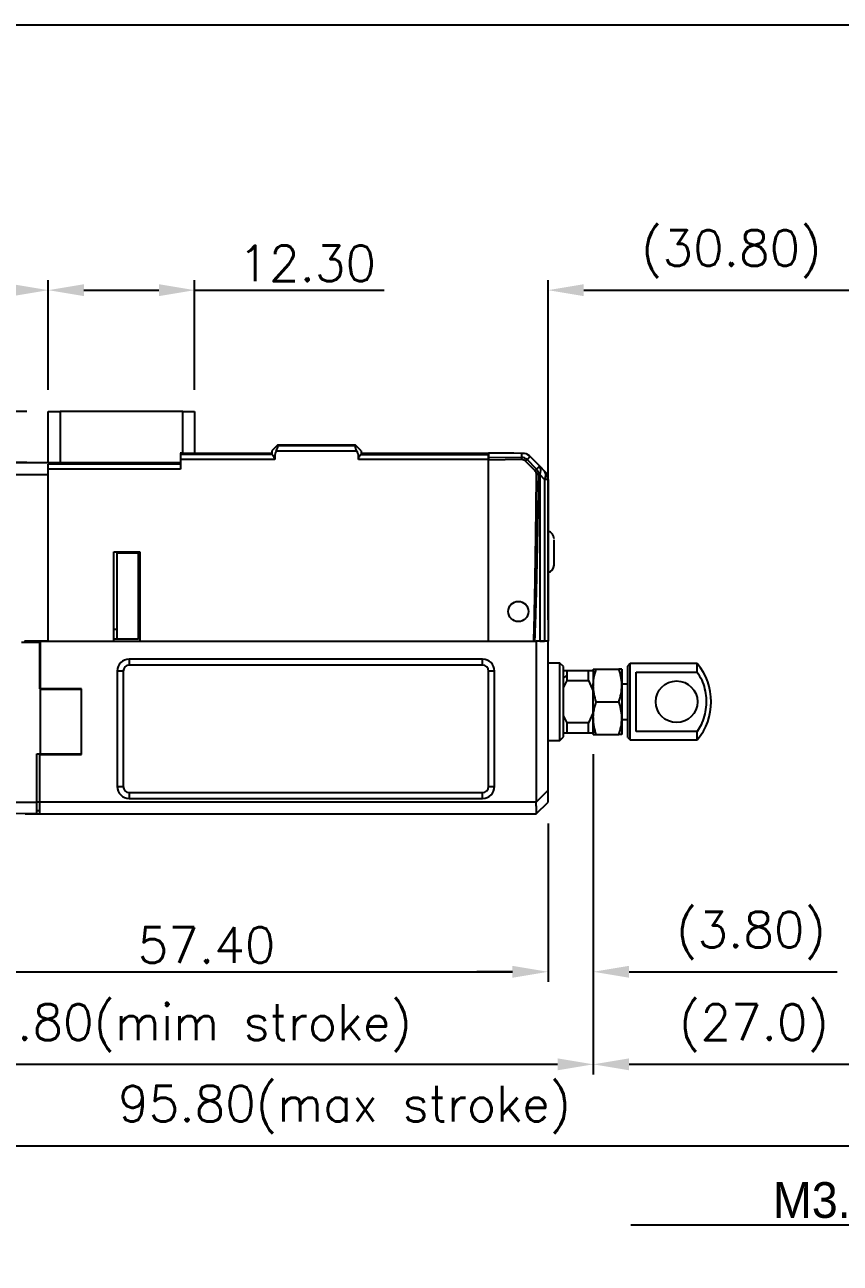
# Model space of a CAD drawing. Header units: millimetres. Extents: x 0 to 508, y 0 to 159.
# Drawn here: x 99.9 to 168.4, y 54.8 to 158.8 of the extents above; entities that cross this region are included whole.
import ezdxf
from ezdxf import colors
from ezdxf.entities.mleader import LeaderData, LeaderLine
from ezdxf.math import Vec2, Vec3

# ---------------------------------------------------------------- set-up
doc = ezdxf.new("R2010")
doc.units = ezdxf.units.MM
doc.header["$LTSCALE"] = 0.5
doc.layers.add('Involute Gear', color=3, linetype='Continuous')
doc.styles.add('STYLE2', font='')
doc.styles.add('USER2', font='SIMPLEX.SHX')
doc.styles.get('STYLE2').set_extended_font_data('Gulim')
doc.dimstyles.new('BASE120', dxfattribs={"dimscale": 1.2, "dimtxt": 2.5, "dimasz": 2.5, "dimexe": 0.7, "dimexo": 1.5, "dimtad": 1, "dimzin": 1, "dimdsep": 46, "dimtxsty": 'USER2', "dimcen": 0, "dimclrd": 6, "dimclre": 6, "dimclrt": 3, "dimadec": 0, "dimazin": 0, "dimtfac": 1, "dimtofl": 0, "dimtmove": 0, "dimatfit": 3, "dimfxl": 0, "dimtolj": 1, "dimtzin": 0, "dimlwe": -1, "dimarcsym": 0})
doc.dimstyles.new('BASE120 inch', dxfattribs={"dimscale": 1.2, "dimtxt": 2.5, "dimasz": 2.5, "dimexe": 0.7, "dimexo": 1.5, "dimtad": 1, "dimlfac": 0.03937, "dimzin": 1, "dimdsep": 46, "dimtxsty": 'USER2', "dimcen": 0, "dimclrd": 6, "dimclre": 6, "dimclrt": 3, "dimadec": 0, "dimazin": 0, "dimtfac": 1, "dimtofl": 0, "dimtmove": 0, "dimatfit": 3, "dimfxl": 0, "dimtolj": 1, "dimtzin": 0, "dimlwe": -1, "dimarcsym": 0})

# ---------------------------------------------------------------- blocks, each defined once
blk = doc.blocks.new('*D40')
at = {"color": 6}
for p, q in [((100.08, 122.05), (63.78, 122.05)), ((99.13, 92.56), (63.78, 92.56))]:
    blk.add_line(p, q, dxfattribs=at)
at = {"color": 6, "lineweight": -2}
blk.add_line((64.62, 95.56), (64.62, 119.05), dxfattribs=at)
at = {"color": 6}
for points in [[(64.12, 119.05), (65.12, 119.05), (64.62, 122.05)], [(64.12, 95.56), (65.12, 95.56), (64.62, 92.56)]]:
    blk.add_solid(points, dxfattribs=at)
at = {"layer": 'Defpoints', "color": 0}
for p in [(64.62, 122.05), (101.88, 122.05), (100.93, 92.56)]:
    blk.add_point(p, dxfattribs=at)
at = {"color": 3, "insert": (62.37, 107.31), "char_height": 3, "attachment_point": 5, "rotation": 90, "style": 'USER2'}
blk.add_mtext('\\A1;29.90', dxfattribs=at)
blk = doc.blocks.new('*D42')
at = {"color": 6}
for p, q in [((78.88, 100.17), (78.88, 63.85)), ((174.68, 97.57), (174.68, 63.85))]:
    blk.add_line(p, q, dxfattribs=at)
at = {"color": 6, "lineweight": -2}
blk.add_line((81.88, 64.69), (171.68, 64.69), dxfattribs=at)
at = {"color": 6}
for points in [[(81.88, 65.19), (81.88, 64.19), (78.88, 64.69)], [(171.68, 65.19), (171.68, 64.19), (174.68, 64.69)]]:
    blk.add_solid(points, dxfattribs=at)
at = {"layer": 'Defpoints', "color": 0}
for p in [(78.88, 101.97), (174.68, 99.37), (174.68, 64.69)]:
    blk.add_point(p, dxfattribs=at)
at = {"color": 3, "insert": (126.78, 67.73), "char_height": 3, "attachment_point": 5, "style": 'USER2'}
blk.add_mtext('\\A1;95.80(max stroke)', dxfattribs=at)
blk = doc.blocks.new('*D46')
at = {"color": 6}
for p, q in [((147.68, 97.57), (147.68, 70.69)), ((78.88, 77.5), (78.88, 70.69))]:
    blk.add_line(p, q, dxfattribs=at)
at = {"color": 6, "lineweight": -2}
blk.add_line((81.88, 71.53), (144.68, 71.53), dxfattribs=at)
at = {"color": 6}
for points in [[(81.88, 72.03), (81.88, 71.03), (78.88, 71.53)], [(144.68, 72.03), (144.68, 71.03), (147.68, 71.53)]]:
    blk.add_solid(points, dxfattribs=at)
at = {"layer": 'Defpoints', "color": 0}
for p in [(147.68, 99.37), (78.88, 79.3), (147.68, 71.53)]:
    blk.add_point(p, dxfattribs=at)
at = {"color": 3, "insert": (113.28, 74.57), "char_height": 3, "attachment_point": 5, "style": 'USER2'}
blk.add_mtext('\\A1;68.80(mim stroke)', dxfattribs=at)
blk = doc.blocks.new('*D47')
at = {"color": 6}
for p, q in [((174.68, 97.57), (174.68, 70.69)), ((147.68, 73.33), (147.68, 72.37))]:
    blk.add_line(p, q, dxfattribs=at)
at = {"color": 6, "lineweight": -2}
blk.add_line((150.68, 71.53), (171.68, 71.53), dxfattribs=at)
at = {"color": 6}
for points in [[(150.68, 72.03), (150.68, 71.03), (147.68, 71.53)], [(171.68, 72.03), (171.68, 71.03), (174.68, 71.53)]]:
    blk.add_solid(points, dxfattribs=at)
at = {"layer": 'Defpoints', "color": 0}
for p in [(174.68, 99.37), (147.68, 71.53), (174.68, 71.53)]:
    blk.add_point(p, dxfattribs=at)
at = {"color": 3, "insert": (161.18, 74.57), "char_height": 3, "attachment_point": 5, "style": 'USER2'}
blk.add_mtext('\\A1;(27.0)', dxfattribs=at)
blk = doc.blocks.new('*D50')
at = {"color": 6}
for p, q in [((147.68, 97.57), (147.68, 78.46)), ((143.88, 81.1), (143.88, 80.14))]:
    blk.add_line(p, q, dxfattribs=at)
at = {"color": 6, "lineweight": -2}
for p, q in [((140.88, 79.3), (137.88, 79.3)), ((150.68, 79.3), (168.18, 79.3))]:
    blk.add_line(p, q, dxfattribs=at)
at = {"color": 6}
for points in [[(140.88, 79.8), (140.88, 78.8), (143.88, 79.3)], [(150.68, 79.8), (150.68, 78.8), (147.68, 79.3)]]:
    blk.add_solid(points, dxfattribs=at)
at = {"layer": 'Defpoints', "color": 0}
for p in [(147.68, 99.37), (143.88, 79.3), (147.68, 79.3)]:
    blk.add_point(p, dxfattribs=at)
at = {"color": 3, "insert": (160.93, 82.34), "char_height": 3, "attachment_point": 5, "style": 'USER2'}
blk.add_mtext('\\A1;(3.80)', dxfattribs=at)
blk = doc.blocks.new('*D52')
at = {"color": 6}
for p, q in [((86.48, 94.67), (86.48, 78.46)), ((143.88, 91.75), (143.88, 78.46))]:
    blk.add_line(p, q, dxfattribs=at)
at = {"color": 6, "lineweight": -2}
blk.add_line((89.48, 79.3), (140.88, 79.3), dxfattribs=at)
at = {"color": 6}
for points in [[(89.48, 79.8), (89.48, 78.8), (86.48, 79.3)], [(140.88, 79.8), (140.88, 78.8), (143.88, 79.3)]]:
    blk.add_solid(points, dxfattribs=at)
at = {"layer": 'Defpoints', "color": 0}
for p in [(86.48, 96.47), (143.88, 93.55), (143.88, 79.3)]:
    blk.add_point(p, dxfattribs=at)
at = {"color": 3, "insert": (115.18, 81.55), "char_height": 3, "attachment_point": 5, "style": 'USER2'}
blk.add_mtext('\\A1;57.40', dxfattribs=at)
blk = doc.blocks.new('*D54')
at = {"color": 6}
for p, q in [((101.88, 128.15), (101.88, 137.37)), ((114.18, 128.15), (114.18, 137.37))]:
    blk.add_line(p, q, dxfattribs=at)
at = {"color": 6, "lineweight": -2}
for p, q in [((104.88, 136.53), (111.18, 136.53)), ((114.18, 136.53), (130.11, 136.53))]:
    blk.add_line(p, q, dxfattribs=at)
at = {"color": 6}
for points in [[(104.88, 137.03), (104.88, 136.03), (101.88, 136.53)], [(111.18, 137.03), (111.18, 136.03), (114.18, 136.53)]]:
    blk.add_solid(points, dxfattribs=at)
at = {"layer": 'Defpoints', "color": 0}
for p in [(114.18, 136.53), (101.88, 126.35), (114.18, 126.35)]:
    blk.add_point(p, dxfattribs=at)
at = {"color": 3, "insert": (123.64, 138.78), "char_height": 3, "attachment_point": 5, "style": 'USER2'}
blk.add_mtext('\\A1;12.30', dxfattribs=at)
blk = doc.blocks.new('*D55')
at = {"color": 6}
for p, q in [((78.88, 103.77), (78.88, 137.37)), ((101.88, 128.15), (101.88, 137.37))]:
    blk.add_line(p, q, dxfattribs=at)
at = {"color": 6, "lineweight": -2}
blk.add_line((81.88, 136.53), (98.88, 136.53), dxfattribs=at)
at = {"color": 6}
for points in [[(81.88, 137.03), (81.88, 136.03), (78.88, 136.53)], [(98.88, 137.03), (98.88, 136.03), (101.88, 136.53)]]:
    blk.add_solid(points, dxfattribs=at)
at = {"layer": 'Defpoints', "color": 0}
for p in [(101.88, 136.53), (101.88, 126.35), (78.88, 101.97)]:
    blk.add_point(p, dxfattribs=at)
at = {"color": 3, "insert": (90.38, 138.78), "char_height": 3, "attachment_point": 5, "style": 'USER2'}
blk.add_mtext('\\A1;23.00', dxfattribs=at)
blk = doc.blocks.new('*D56')
at = {"color": 6, "lineweight": -2}
for p, q in [((64.62, 129.35), (64.62, 143)), ((64.62, 119.05), (64.62, 116.05))]:
    blk.add_line(p, q, dxfattribs=at)
at = {"color": 6}
for p, q in [((100.08, 126.35), (63.78, 126.35)), ((100.08, 122.05), (63.78, 122.05))]:
    blk.add_line(p, q, dxfattribs=at)
for points in [[(64.12, 129.35), (65.12, 129.35), (64.62, 126.35)], [(64.12, 119.05), (65.12, 119.05), (64.62, 122.05)]]:
    blk.add_solid(points, dxfattribs=at)
at = {"layer": 'Defpoints', "color": 0}
for p in [(101.88, 126.35), (64.62, 122.05), (101.88, 122.05)]:
    blk.add_point(p, dxfattribs=at)
at = {"color": 3, "insert": (62.37, 137.68), "char_height": 3, "attachment_point": 5, "rotation": 90, "style": 'USER2'}
blk.add_mtext('\\A1;4.30', dxfattribs=at)
blk = doc.blocks.new('*D77')
at = {"layer": 'Defpoints', "color": 0}
for p in [(174.68, 136.53), (143.88, 107.05), (174.68, 104.72)]:
    blk.add_point(p, dxfattribs=at)
at = {"layer": 'Involute Gear', "color": 6}
for p, q in [((143.88, 108.85), (143.88, 137.37)), ((174.68, 106.52), (174.68, 137.37))]:
    blk.add_line(p, q, dxfattribs=at)
at = {"layer": 'Involute Gear', "color": 6, "lineweight": -2}
blk.add_line((146.88, 136.53), (171.68, 136.53), dxfattribs=at)
at = {"layer": 'Involute Gear', "color": 6}
for points in [[(146.88, 137.03), (146.88, 136.03), (143.88, 136.53)], [(171.68, 137.03), (171.68, 136.03), (174.68, 136.53)]]:
    blk.add_solid(points, dxfattribs=at)
at = {"layer": 'Involute Gear', "color": 3, "insert": (159.28, 139.56), "char_height": 3, "attachment_point": 5, "style": 'USER2'}
blk.add_mtext('\\A1;(30.80)', dxfattribs=at)

msp = doc.modelspace()

# ---------------------------------------------------------------- linework, layer by layer
at = {"color": 7, "linetype": 'Continuous', "lineweight": 25}
for p, q in [((101.879, 122.054), (101.879, 126.354)), ((102.879, 126.354), (102.879, 122.054)), ((113.179, 126.354), (102.879, 126.354)), ((113.179, 122.852), (113.179, 126.354)), ((114.179, 126.354), (114.179, 122.854)), ((113.174, 122.854), (112.96, 122.854)), ((120.68, 122.739), (112.979, 122.738)), ((113.179, 122.854), (120.679, 122.854)), ((121.179, 123.554), (120.679, 123.054)), ((127.825, 123.011), (121.033, 123.011)), ((121.179, 123.451), (121.179, 123.554)), ((121.179, 123.554), (127.679, 123.554)), ((127.679, 123.451), (121.179, 123.451)), ((128.179, 123.054), (127.679, 123.554)), ((128.179, 122.854), (138.879, 122.854)), ((128.179, 122.739), (138.879, 122.738)), ((138.879, 122.854), (138.879, 122.44)), ((141.665, 122.486), (141.665, 122.83)), ((97.479, 122.054), (112.979, 122.054)), ((112.979, 121.922), (101.879, 121.922)), ((112.979, 122.305), (112.979, 121.497)), ((120.913, 122.305), (112.979, 122.305)), ((120.909, 122.554), (120.841, 122.554)), ((120.909, 122.554), (120.913, 122.305)), ((127.945, 122.305), (127.95, 122.554)), ((138.879, 122.305), (127.945, 122.305)), ((127.95, 122.554), (128.017, 122.554)), ((141.665, 122.486), (138.879, 122.44)), ((138.879, 122.267), (138.879, 122.305)), ((141.668, 122.299), (138.879, 122.267)), ((138.879, 107.054), (138.879, 122.267)), ((142.782, 121.371), (141.982, 122.171)), ((142.914, 121.503), (142.114, 122.303)), ((142.336, 122.597), (142.372, 122.561)), ((142.372, 122.561), (143.172, 121.761)), ((143.172, 121.761), (143.586, 121.347)), ((97.479, 121.054), (101.879, 121.054)), ((112.979, 121.497), (101.879, 121.497)), ((101.879, 107.054), (101.879, 121.054)), ((143.172, 121.054), (143.097, 121.054)), ((143.172, 121.054), (143.172, 107.054)), ((143.586, 120.64), (143.172, 121.054)), ((143.586, 120.64), (143.586, 107.054)), ((143.803, 120.64), (143.586, 120.64)), ((143.879, 120.64), (143.803, 120.64)), ((143.879, 120.64), (143.879, 107.054)), ((107.379, 114.554), (109.579, 114.554)), ((107.379, 107.054), (107.379, 114.554)), ((107.629, 114.554), (107.629, 114.454)), ((107.629, 114.454), (107.629, 107.254)), ((109.429, 114.454), (107.629, 114.454)), ((109.429, 114.554), (109.429, 114.454)), ((109.429, 114.454), (109.429, 107.254)), ((109.579, 114.554), (109.579, 107.054)), ((107.379, 108.054), (107.629, 108.054)), ((107.379, 107.254), (107.629, 107.254)), ((107.629, 107.254), (109.429, 107.254)), ((109.429, 108.054), (109.579, 108.054)), ((109.579, 107.254), (109.429, 107.254)), ((101.179, 106.954), (99.629, 106.954)), ((101.879, 107.054), (99.879, 107.054)), ((99.929, 106.954), (99.929, 107.054)), ((101.179, 103.054), (101.179, 107.054)), ((101.179, 107.054), (142.879, 107.054)), ((101.229, 103.004), (101.229, 106.954)), ((101.879, 107.054), (107.379, 107.054)), ((109.579, 107.054), (138.879, 107.054)), ((142.68, 107.054), (142.769, 107.054)), ((142.879, 107.054), (142.879, 93.549)), ((143.879, 107.054), (142.879, 107.054)), ((143.172, 107.054), (143.586, 107.054)), ((143.879, 94.544), (143.879, 107.054)), ((138.379, 105.554), (108.679, 105.554)), ((108.679, 105.554), (108.679, 105.054)), ((138.379, 105.054), (108.679, 105.054)), ((138.379, 105.054), (138.379, 105.554)), ((144.879, 105.222), (143.879, 105.222)), ((145.179, 104.922), (144.879, 105.222)), ((144.879, 98.722), (144.879, 105.222)), ((150.778, 105.172), (150.578, 104.972)), ((156.42, 105.172), (150.778, 105.172)), ((150.778, 98.772), (150.778, 105.172)), ((156.42, 104.47), (156.42, 105.172)), ((107.679, 104.554), (107.679, 94.854)), ((108.179, 104.554), (107.679, 104.554)), ((108.179, 104.554), (108.179, 94.854)), ((139.379, 104.554), (138.879, 104.554)), ((138.879, 94.854), (138.879, 104.554)), ((139.379, 94.854), (139.379, 104.554)), ((145.179, 104.903), (145.179, 104.922)), ((145.179, 99.022), (145.179, 104.903)), ((145.479, 104.575), (145.179, 104.575)), ((145.479, 104.2), (145.179, 103.987)), ((147.279, 104.575), (145.479, 104.575)), ((145.479, 104.2), (145.479, 104.575)), ((145.479, 103.746), (145.479, 104.2)), ((147.679, 104.575), (147.279, 104.575)), ((147.279, 103.746), (147.279, 104.575)), ((147.679, 104.722), (147.679, 103.347)), ((147.925, 104.722), (149.834, 104.722)), ((150.079, 104.722), (150.079, 103.347)), ((150.578, 98.972), (150.578, 104.972)), ((151.278, 104.47), (156.42, 104.47)), ((151.278, 99.474), (151.278, 104.47)), ((104.679, 103.054), (101.179, 103.054)), ((101.229, 97.604), (101.229, 103.004)), ((104.679, 103.004), (101.229, 103.004)), ((104.679, 97.554), (104.679, 103.054)), ((145.179, 103.133), (145.479, 103.746)), ((145.479, 103.746), (147.279, 103.746)), ((147.279, 103.746), (147.679, 102.859)), ((147.679, 100.597), (147.679, 103.347)), ((150.079, 103.347), (150.079, 100.597)), ((147.925, 101.972), (149.834, 101.972)), ((147.679, 101.084), (147.279, 100.198)), ((145.48, 100.198), (145.18, 100.811)), ((147.279, 100.198), (145.479, 100.198)), ((145.48, 99.369), (145.48, 100.198)), ((147.279, 99.369), (147.279, 100.198)), ((147.679, 99.222), (147.679, 100.597)), ((150.079, 100.597), (150.079, 99.222)), ((144.879, 98.722), (145.179, 99.022)), ((145.18, 99.369), (145.48, 99.369)), ((145.479, 99.369), (147.279, 99.369)), ((147.279, 99.369), (147.679, 99.369)), ((147.925, 99.222), (149.834, 99.222)), ((150.578, 98.972), (150.778, 98.772)), ((156.42, 99.474), (151.278, 99.474)), ((156.42, 98.772), (156.42, 99.474)), ((143.879, 98.722), (144.879, 98.722)), ((150.778, 98.772), (156.42, 98.772)), ((100.929, 93.554), (100.929, 97.604)), ((100.929, 97.604), (101.229, 97.604)), ((101.179, 93.554), (101.179, 97.554)), ((101.179, 97.554), (104.679, 97.554)), ((101.229, 97.604), (104.679, 97.604)), ((101.229, 97.554), (101.229, 97.604)), ((107.679, 94.854), (108.179, 94.854)), ((138.879, 94.854), (139.379, 94.854)), ((108.679, 94.354), (108.679, 93.854)), ((108.679, 94.354), (138.379, 94.354)), ((108.679, 93.854), (138.379, 93.854)), ((138.379, 93.854), (138.379, 94.354)), ((142.879, 93.549), (143.879, 94.544)), ((92.929, 93.554), (100.929, 93.554)), ((100.929, 92.558), (92.929, 92.655)), ((99.929, 92.57), (99.929, 92.554)), ((99.929, 92.554), (111.654, 92.554)), ((100.929, 92.558), (100.929, 93.554)), ((101.179, 93.554), (100.929, 93.554)), ((100.929, 92.854), (101.179, 92.854)), ((142.879, 93.549), (101.179, 93.554)), ((101.179, 92.554), (142.879, 92.554)), ((111.654, 92.554), (112.654, 92.554)), ((112.654, 92.554), (141.004, 92.554)), ((141.004, 92.554), (142.004, 92.554)), ((142.879, 92.554), (143.879, 93.554))]:
    msp.add_line(p, q, dxfattribs=at)
for p, q in [((150.079, 103.472), (150.578, 103.472)), ((150.079, 100.472), (150.578, 100.472))]:
    msp.add_line(p, q)
at = {"color": 6}
msp.add_lwpolyline([(0, 158.814), (253.935, 158.814), (253.935, 0), (0, 0)], close=True, dxfattribs=at)
at = {"color": 7, "linetype": 'Continuous', "lineweight": 25, "flags": 128}
for points in [[(141.665, 122.83), (141.014, 122.835), (140.449, 122.84), (139.97, 122.845), (139.578, 122.848), (139.272, 122.851), (139.054, 122.853), (138.923, 122.854), (138.879, 122.854)], [(141.982, 122.171), (142, 122.189), (142.017, 122.206), (142.035, 122.224), (142.052, 122.241), (142.068, 122.257), (142.084, 122.273), (142.099, 122.288), (142.114, 122.303)], [(142.165, 122.354), (142.159, 122.348), (142.153, 122.342), (142.146, 122.335), (142.14, 122.329), (142.133, 122.322), (142.127, 122.316), (142.12, 122.309), (142.114, 122.303)], [(142.372, 122.561), (142.369, 122.558), (142.359, 122.548), (142.342, 122.531), (142.318, 122.507), (142.289, 122.478), (142.253, 122.442), (142.212, 122.401), (142.165, 122.354)], [(142.965, 121.554), (143.012, 121.601), (143.053, 121.642), (143.089, 121.678), (143.118, 121.707), (143.142, 121.731), (143.159, 121.748), (143.169, 121.758), (143.172, 121.761)], [(142.782, 121.371), (142.8, 121.389), (142.817, 121.406), (142.835, 121.424), (142.852, 121.441), (142.868, 121.457), (142.884, 121.473), (142.899, 121.488), (142.914, 121.503)], [(142.914, 121.503), (142.92, 121.509), (142.927, 121.516), (142.933, 121.522), (142.94, 121.529), (142.946, 121.535), (142.953, 121.542), (142.959, 121.548), (142.965, 121.554)]]:
    msp.add_lwpolyline(points, dxfattribs=at)
at = {"color": 7, "linetype": 'Continuous', "lineweight": 25}
for centre, radius in [((141.379, 109.554), 0.85), ((154.678, 101.972), 1.75)]:
    msp.add_circle(centre, radius, dxfattribs=at)
for centre, radius, start, end in [((141.665, 121.854), 1, 45, 76.83056), ((141.841, 122.102), 0.7, 45, 66.19768), ((141.672, 121.861), 0.625, 44.99969, 90.61958), ((114.131, 122.006), 27.538, 0.60837, 0.99727), ((142.664, 121.408), 0.619, 325.14294, 34.85706), ((142.621, 93.774), 27.284, 89.0015, 89.39401), ((142.472, 121.061), 0.625, 359.38089, 45.00054), ((143.079, 120.993), 0.619, 325.14389, 34.85611), ((142.879, 120.64), 1, 0, 45), ((143.729, 115.654), 0.65, 0, 76.65764), ((143.729, 113.454), 0.65, 283.34236, 0), ((108.679, 104.554), 1, 90, 180), ((108.679, 104.554), 0.5, 90, 180), ((138.379, 104.554), 1, 0, 90), ((138.379, 104.554), 0.5, 0, 90), ((152.578, 101.972), 5, 320.20818, 39.79182), ((108.679, 94.854), 1, 180, 270), ((108.679, 94.854), 0.5, 180, 270), ((138.379, 94.854), 1, 270, 0), ((138.379, 94.854), 0.5, 270, 0)]:
    msp.add_arc(centre, radius, start, end, dxfattribs=at)
for points, knots in [([(101.879, 126.354), (101.894, 126.354), (101.924, 126.354), (102.156, 126.354), (102.486, 126.354), (102.748, 126.354), (102.879, 126.354)], [0, 0, 0, 0, 0.2499999, 0.5, 0.7500001, 1, 1, 1, 1]), ([(113.179, 126.354), (113.31, 126.354), (113.572, 126.354), (113.903, 126.354), (114.134, 126.354), (114.164, 126.354), (114.179, 126.354)], [0, 0, 0, 0, 0.2500004, 0.5, 0.7500001, 1, 1, 1, 1]), ([(112.979, 122.844), (112.979, 122.845), (112.979, 122.847), (112.979, 122.779), (112.979, 122.738)], [0, 0, 0, 0, 0.3972913, 1, 1, 1, 1]), ([(112.979, 122.738), (112.979, 122.714), (112.979, 122.666), (112.979, 122.56), (112.979, 122.438), (112.979, 122.349), (112.979, 122.305)], [0, 0, 0, 0, 0.2500001, 0.5000012, 0.750001, 1, 1, 1, 1]), ([(120.679, 123.054), (120.679, 123.05), (120.679, 123.041), (120.68, 122.974), (120.68, 122.873), (120.68, 122.783), (120.68, 122.739)], [0, 0, 0, 0, 0.2498258, 0.4997684, 0.7498269, 1, 1, 1, 1]), ([(120.841, 122.554), (120.818, 122.589), (120.768, 122.666), (120.711, 122.713), (120.68, 122.739)], [0, 0, 0, 0, 0.4537886, 1, 1, 1, 1]), ([(121.033, 123.011), (120.996, 122.935), (120.926, 122.791), (120.914, 122.63), (120.909, 122.554)], [0, 0, 0, 0, 0.52331433, 1, 1, 1, 1]), ([(121.033, 123.011), (121.056, 123.057), (121.099, 123.146), (121.145, 123.273), (121.174, 123.381), (121.177, 123.427), (121.179, 123.451)], [0, 0, 0, 0, 0.2683317, 0.5220652, 0.7646881, 1, 1, 1, 1]), ([(127.679, 123.554), (127.679, 123.55), (127.679, 123.541), (127.679, 123.481), (127.679, 123.451)], [0, 0, 0, 0, 0.5000079, 1, 1, 1, 1]), ([(127.825, 123.011), (127.803, 123.057), (127.759, 123.147), (127.714, 123.273), (127.685, 123.381), (127.681, 123.427), (127.679, 123.451)], [0, 0, 0, 0, 0.2683994, 0.5221783, 0.7647468, 1, 1, 1, 1]), ([(127.95, 122.554), (127.944, 122.631), (127.932, 122.791), (127.862, 122.936), (127.825, 123.011)], [0, 0, 0, 0, 0.4793143, 1, 1, 1, 1]), ([(128.017, 122.554), (128.037, 122.585), (128.087, 122.662), (128.144, 122.71), (128.178, 122.739)], [0, 0, 0, 0, 0.3957065, 1, 1, 1, 1]), ([(128.179, 123.054), (128.179, 123.05), (128.179, 123.041), (128.179, 122.973), (128.179, 122.873), (128.179, 122.783), (128.179, 122.739)], [0, 0, 0, 0, 0.2498836, 0.4998451, 0.749883, 1, 1, 1, 1]), ([(138.879, 122.385), (138.879, 122.402), (138.879, 122.464), (138.879, 122.56), (138.879, 122.666), (138.879, 122.714), (138.879, 122.738)], [0, 0, 0, 0, 0.1138747, 0.4092492, 0.7046252, 1, 1, 1, 1]), ([(141.893, 122.828), (141.89, 122.828), (141.886, 122.828), (141.848, 122.828), (141.792, 122.829), (141.728, 122.829), (141.684, 122.83), (141.665, 122.83)], [0, 0, 0, 0, 0.2095303, 0.4190601, 0.6285902, 0.8381173, 1, 1, 1, 1]), ([(101.879, 121.054), (101.879, 121.142), (101.879, 121.317), (101.879, 121.561), (101.879, 121.775), (101.879, 121.873), (101.879, 121.922)], [0, 0, 0, 0, 0.2500001, 0.4999997, 0.7499997, 1, 1, 1, 1]), ([(120.913, 122.305), (120.909, 122.349), (120.901, 122.44), (120.862, 122.515), (120.841, 122.554)], [0, 0, 0, 0, 0.4781141, 1, 1, 1, 1]), ([(127.945, 122.305), (127.949, 122.349), (127.958, 122.441), (127.997, 122.516), (128.017, 122.554)], [0, 0, 0, 0, 0.4842691, 1, 1, 1, 1]), ([(138.879, 122.44), (138.879, 122.411), (138.879, 122.357), (138.879, 122.295), (138.879, 122.267)], [0, 0, 0, 0, 0.5461329, 1, 1, 1, 1]), ([(141.982, 122.171), (141.936, 122.208), (141.844, 122.282), (141.726, 122.293), (141.668, 122.299)], [0, 0, 0, 0, 0.5000016, 1, 1, 1, 1]), ([(142.68, 107.054), (142.693, 107.517), (142.719, 108.51), (142.753, 110.102), (142.786, 111.898), (142.819, 113.898), (142.851, 116.103), (142.881, 118.512), (142.9, 120.186), (142.91, 121.057)], [0, 0, 0, 0, 0.0991164, 0.2128113, 0.3410862, 0.483942, 0.6413792, 0.8133984, 1, 1, 1, 1]), ([(142.769, 107.054), (142.786, 107.5), (142.823, 108.466), (142.87, 110.025), (142.918, 111.804), (142.965, 113.804), (143.01, 116.025), (143.055, 118.466), (143.083, 120.167), (143.097, 121.054)], [0, 0, 0, 0, 0.0956339, 0.2070061, 0.3341188, 0.4769737, 0.6355717, 0.8099136, 1, 1, 1, 1]), ([(142.91, 121.057), (142.904, 121.115), (142.893, 121.233), (142.819, 121.325), (142.782, 121.371)], [0, 0, 0, 0, 0.499999, 1, 1, 1, 1]), ([(144.379, 115.31), (144.379, 115.405), (144.379, 115.519), (144.379, 115.569), (144.379, 115.578)], [0, 0, 0, 0, 0.8340341, 1, 1, 1, 1]), ([(144.379, 113.454), (144.379, 113.457), (144.379, 113.461), (144.379, 113.544), (144.379, 113.735), (144.379, 114.026), (144.379, 114.299), (144.379, 114.523), (144.379, 114.748), (144.379, 115.028), (144.379, 115.199), (144.379, 115.31)], [0, 0, 0, 0, 0.0867487, 0.17370482, 0.33333337, 0.4929621, 0.5797107, 0.66666674, 0.75341543, 0.8403714, 1, 1, 1, 1]), ([(147.679, 103.347), (147.679, 103.379), (147.682, 103.626), (147.735, 104.091), (147.861, 104.51), (147.925, 104.722)], [0, 0, 0, 0, 0.0700126, 0.5307444, 1, 1, 1, 1]), ([(147.679, 104.722), (147.683, 104.722), (147.693, 104.722), (147.773, 104.722), (147.874, 104.722), (147.925, 104.722)], [0, 0, 0, 0, 0.2684066, 0.6323732, 1, 1, 1, 1]), ([(147.679, 104.575), (147.679, 104.494), (147.679, 104.333), (147.679, 103.928), (147.679, 103.57), (147.679, 103.33), (147.679, 103.281)], [0, 0, 0, 0, 0.3072586, 0.6145173, 0.9217759, 1, 1, 1, 1]), ([(150.079, 103.347), (150.079, 103.379), (150.077, 103.626), (150.023, 104.091), (149.897, 104.51), (149.834, 104.722)], [0, 0, 0, 0, 0.0700126, 0.5307444, 1, 1, 1, 1]), ([(150.079, 104.722), (150.075, 104.722), (150.066, 104.722), (149.985, 104.722), (149.884, 104.722), (149.834, 104.722)], [0, 0, 0, 0, 0.2684066, 0.6323732, 1, 1, 1, 1]), ([(156.42, 104.47), (156.55, 104.247), (156.809, 103.801), (157.051, 103.062), (157.171, 102.296), (157.161, 101.52), (157.018, 100.758), (156.772, 100.066), (156.53, 99.659), (156.42, 99.474)], [0, 0, 0, 0, 0.1462885, 0.2925775, 0.4388659, 0.5851546, 0.7314433, 0.8777317, 1, 1, 1, 1]), ([(147.925, 101.972), (147.856, 102.195), (147.718, 102.646), (147.692, 103.112), (147.679, 103.347)], [0, 0, 0, 0, 0.4954579, 1, 1, 1, 1]), ([(149.834, 101.972), (149.902, 102.195), (150.041, 102.646), (150.066, 103.112), (150.079, 103.347)], [0, 0, 0, 0, 0.4954579, 1, 1, 1, 1]), ([(147.679, 100.597), (147.679, 100.629), (147.682, 100.876), (147.735, 101.341), (147.861, 101.76), (147.925, 101.972)], [0, 0, 0, 0, 0.0700123, 0.5307441, 1, 1, 1, 1]), ([(150.079, 100.597), (150.079, 100.629), (150.077, 100.876), (150.023, 101.341), (149.897, 101.76), (149.834, 101.972)], [0, 0, 0, 0, 0.0700123, 0.5307441, 1, 1, 1, 1]), ([(147.679, 100.662), (147.679, 100.613), (147.679, 100.374), (147.679, 100.015), (147.679, 99.61), (147.679, 99.449), (147.679, 99.369)], [0, 0, 0, 0, 0.078224, 0.3854827, 0.6927413, 1, 1, 1, 1]), ([(147.925, 99.222), (147.856, 99.445), (147.718, 99.896), (147.692, 100.362), (147.679, 100.597)], [0, 0, 0, 0, 0.4954578, 1, 1, 1, 1]), ([(149.834, 99.222), (149.902, 99.445), (150.041, 99.896), (150.066, 100.362), (150.079, 100.597)], [0, 0, 0, 0, 0.4954578, 1, 1, 1, 1]), ([(147.679, 99.222), (147.683, 99.222), (147.693, 99.222), (147.773, 99.222), (147.874, 99.222), (147.925, 99.222)], [0, 0, 0, 0, 0.2684066, 0.6323732, 1, 1, 1, 1]), ([(150.079, 99.222), (150.075, 99.222), (150.066, 99.222), (149.985, 99.222), (149.884, 99.222), (149.834, 99.222)], [0, 0, 0, 0, 0.2684066, 0.6323732, 1, 1, 1, 1]), ([(143.879, 93.554), (143.879, 93.565), (143.878, 93.58), (143.879, 93.701), (143.879, 93.815), (143.879, 93.956), (143.878, 94.193), (143.879, 94.399), (143.879, 94.544)], [0, 0, 0, 0, 0.2722055, 0.3866751, 0.4999998, 0.6133025, 0.7277943, 1, 1, 1, 1]), ([(101.179, 92.554), (101.179, 92.569), (101.179, 92.599), (101.179, 92.83), (101.179, 93.161), (101.179, 93.423), (101.179, 93.554)], [0, 0, 0, 0, 0.2499999, 0.5, 0.7500001, 1, 1, 1, 1]), ([(142.879, 92.554), (142.881, 92.559), (142.885, 92.569), (142.902, 92.66), (142.911, 92.847), (142.895, 93.169), (142.884, 93.421), (142.879, 93.549)], [0, 0, 0, 0, 0.14483222, 0.27565664, 0.51537484, 0.75471389, 1, 1, 1, 1])]:
    msp.add_open_spline(points, degree=3, knots=knots, dxfattribs=at)
msp.add_open_spline([(138.879, 122.738), (138.879, 122.772), (138.879, 122.839), (138.879, 122.849), (138.879, 122.854)], degree=3, dxfattribs=at)

# ---------------------------------------------------------------- dimensions: what is measured, and where the dimension line sits
dim = msp.add_linear_dim(base=(64.616, 122.054), p1=(101.879, 126.354), p2=(101.879, 122.054), angle=90, dimstyle='BASE120')
dim.commit()
dim.dimension.update_dxf_attribs({"geometry": '*D56', "text_midpoint": (64.616, 137.675), "dimtype": 160})
for base, p1, p2, text, dimstyle, picture, middle in [((101.879, 136.528), (78.879, 101.972), (101.879, 126.354), '23.00', 'BASE120', '*D55', (90.379, 138.778)), ((174.679, 64.694), (78.879, 101.972), (174.679, 99.369), '95.80(max stroke)', 'BASE120 inch', '*D42', (126.779, 67.73)), ((147.679, 71.531), (78.879, 79.301), (147.679, 99.369), '68.80(mim stroke)', 'BASE120', '*D46', (113.279, 74.567)), ((147.679, 79.301), (143.879, 79.301), (147.679, 99.369), '(<>)', 'BASE120', '*D50', (160.929, 82.337)), ((174.679, 71.531), (147.679, 71.531), (174.679, 99.369), '(27.0)', 'BASE120', '*D47', (161.179, 74.567))]:
    dim = msp.add_linear_dim(base=base, p1=p1, p2=p2, text=text, dimstyle=dimstyle)
    dim.commit()
    dim.dimension.update_dxf_attribs({"geometry": picture, "text_midpoint": middle})
for base, p1, p2, picture, middle in [((114.179, 136.528), (101.879, 126.354), (114.179, 126.354), '*D54', (123.643, 138.778)), ((143.879, 79.301), (86.479, 96.472), (143.879, 93.554), '*D52', (115.179, 81.551))]:
    dim = msp.add_linear_dim(base=base, p1=p1, p2=p2, dimstyle='BASE120')
    dim.commit()
    dim.dimension.update_dxf_attribs({"geometry": picture, "text_midpoint": middle})
dim = msp.add_linear_dim(base=(64.616, 122.054), p1=(100.929, 92.558), p2=(101.879, 122.054), angle=90, text='29.90', dimstyle='BASE120 inch')
dim.commit()
dim.dimension.update_dxf_attribs({"geometry": '*D40', "text_midpoint": (62.366, 107.306)})
at = {"layer": 'Involute Gear', "color": 6}
dim = msp.add_linear_dim(base=(174.679, 136.528), p1=(143.879, 107.054), p2=(174.679, 104.722), text='(<>)', dimstyle='BASE120', dxfattribs=at)
dim.commit()
dim.dimension.update_dxf_attribs({"geometry": '*D77', "text_midpoint": (159.279, 139.564)})

# ---------------------------------------------------------------- leaders
ml = msp.add_multileader_mtext('Standard')
ml.set_content('^I^IM3.0 Rod end tip assemble', color=2, style='STYLE2')
ml.set_leader_properties(color=1)
ml.build(insert=Vec2(0, 0))
ml.multileader.update_dxf_attribs({"text_left_attachment_type": 5, "text_right_attachment_type": 6, "dogleg_length": 2.5, "arrow_head_size": 3, "scale": 1.2})
ctx = ml.context
ctx.base_point, ctx.scale, ctx.char_height, ctx.arrow_head_size, ctx.landing_gap_size, ctx.plane_origin = Vec3(157.964, 58.03), 1.2, 3, 3, 0.6, Vec3(223.835, 100.722)
ctx.left_attachment, ctx.right_attachment, ctx.text_align_type = 5, 6, 2
notes = []
notes.append((ctx, [(0, (1, 1, 0), (214.143, 58.038), (-1, 0), 3, [(0, [(223.835, 100.722)], 0, [])])]))
ctx.mtext.insert, ctx.mtext.alignment, ctx.mtext.flow_direction = Vec3(210.543, 61.638), 3, 5
for ctx, leaders in notes:
    for number, flags, end, landing, length, lines in leaders:
        leader = LeaderData()
        leader.index, (leader.has_last_leader_line, leader.has_dogleg_vector, leader.attachment_direction) = number, flags
        leader.last_leader_point, leader.dogleg_vector, leader.dogleg_length = Vec3(end), Vec3(landing), length
        for number, points, colour, breaks in lines:
            line = LeaderLine()
            line.index, line.vertices, line.color, line.breaks = number, Vec3.list(points), colors.encode_raw_color(colour), breaks
            leader.lines.append(line)
        ctx.leaders.append(leader)

doc.saveas('drawing.dxf')
